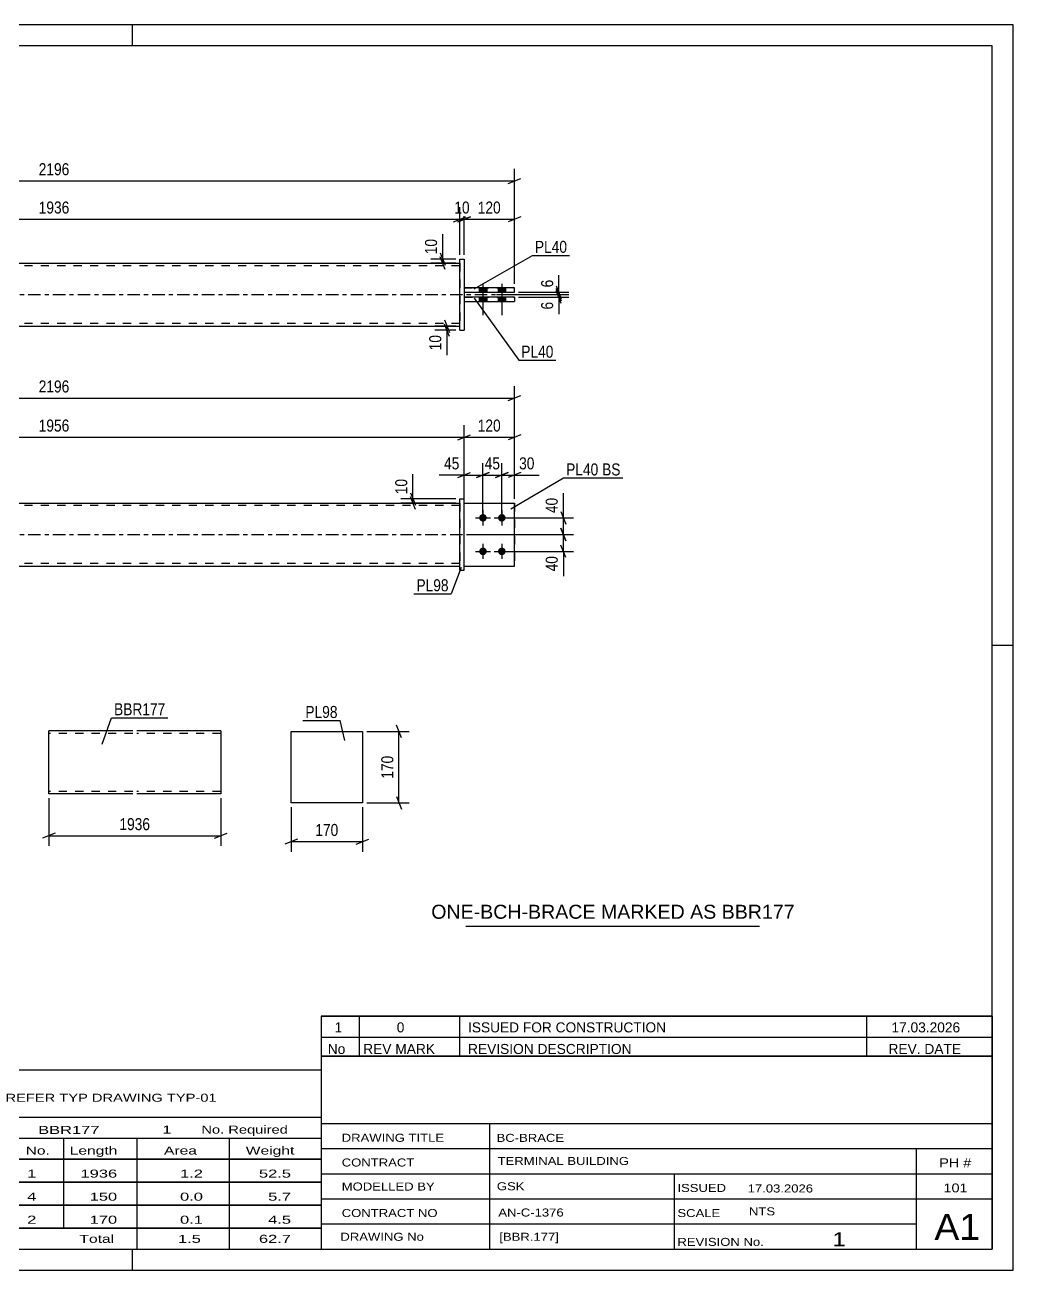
# Model space of a CAD drawing. Header units: millimetres. Extents: x 0 to 420, y 0 to 297.
# Drawn here: x 184.3 to 420, y 0 to 297 of the extents above; entities that cross this region are included whole.
import ezdxf

# ---------------------------------------------------------------- set-up
doc = ezdxf.new("R2010")
doc.units = ezdxf.units.MM
doc.linetypes.add('DXK_LINE_DOT2', pattern=[3.9198, 1.9599, -1.9599])
doc.linetypes.add('DXK_LINE_DOT3', pattern=[5.9187, 2.979, -0.9799, 0.9799, -0.9799])
doc.styles.add('Arial', font='ARIAL.TTF', dxfattribs={"height": 0.2})
doc.styles.add('Arial Narrow', font='ARIALN.TTF', dxfattribs={"height": 0.2})

# ---------------------------------------------------------------- blocks, each defined once
blk = doc.blocks.new('Unknown-580608382-1163')
at = {"color": 5, "linetype": 'Continuous'}
for p, q in [((420, 297), (0, 297)), ((210, 292), (210, 297)), ((420, 0), (420, 297)), ((415, 292), (5, 292)), ((415, 5), (415, 292)), ((420, 149), (415, 149)), ((5, 5), (415, 5)), ((210, 0), (210, 5)), ((0, 0), (420, 0))]:
    blk.add_line(p, q, dxfattribs=at)
blk = doc.blocks.new('Part-580608382-1739 - 1733')
at = {"color": 7, "linetype": 'DXK_LINE_DOT2'}
for p, q in [((289.06, 182.93), (301.06, 182.93)), ((289.06, 167.93), (289.06, 182.93)), ((289.06, 182.93), (301.06, 182.93)), ((301.06, 182.93), (301.06, 182.93)), ((301.06, 182.93), (301.06, 167.93)), ((289.06, 167.93), (289.06, 167.93)), ((289.06, 167.93), (301.06, 167.93)), ((289.06, 167.93), (301.06, 167.93))]:
    blk.add_line(p, q, dxfattribs=at)
blk = doc.blocks.new('Part-580608382-1744 - 1733')
at = {"color": 2, "linetype": 'Continuous'}
for p, q in [((289.06, 182.93), (301.06, 182.93)), ((301.06, 182.93), (301.06, 182.93)), ((301.06, 167.93), (301.06, 182.93)), ((289.06, 167.93), (301.06, 167.93))]:
    blk.add_line(p, q, dxfattribs=at)
at = {"color": 7, "linetype": 'DXK_LINE_DOT2'}
for p, q in [((289.06, 182.93), (301.06, 182.93)), ((289.06, 167.93), (289.06, 182.93)), ((289.06, 167.93), (289.06, 167.93)), ((289.06, 167.93), (301.06, 167.93))]:
    blk.add_line(p, q, dxfattribs=at)
blk = doc.blocks.new('Part-580608382-1774 - 1733')
at = {"color": 2, "linetype": 'Continuous'}
for p, q in [((288.06, 183.93), (289.06, 183.93)), ((288.06, 166.93), (288.06, 183.93)), ((289.06, 166.93), (289.06, 183.93)), ((288.06, 166.93), (288.06, 166.93)), ((288.06, 166.93), (289.06, 166.93))]:
    blk.add_line(p, q, dxfattribs=at)
at = {"color": 7, "linetype": 'DXK_LINE_DOT2'}
for p, q in [((288.06, 183.93), (289.06, 183.93)), ((288.06, 166.93), (289.06, 166.93))]:
    blk.add_line(p, q, dxfattribs=at)
blk = doc.blocks.new('Part-580608382-1779 - 1733')
at = {"color": 2, "linetype": 'Continuous'}
for p, q in [((94.47, 182.93), (288.06, 182.93)), ((94.47, 167.93), (288.06, 167.93))]:
    blk.add_line(p, q, dxfattribs=at)
at = {"color": 7, "linetype": 'DXK_LINE_DOT2'}
for p, q in [((94.47, 167.93), (94.47, 182.93)), ((288.06, 182.33), (94.47, 182.33)), ((288.06, 182.93), (288.06, 167.93)), ((288.06, 168.53), (94.47, 168.53))]:
    blk.add_line(p, q, dxfattribs=at)
at = {"color": 7, "linetype": 'DXK_LINE_DOT3'}
blk.add_line((84.47, 175.43), (298.06, 175.43), dxfattribs=at)
blk = doc.blocks.new('Bolt-580608382-1780 - 1733')
at = {"linetype": 'Continuous'}
for points in [[(293.56, 180.33), (293.75, 180.31), (293.93, 180.25), (294.09, 180.15), (294.23, 180.03), (294.34, 179.88), (294.42, 179.7), (294.46, 179.52), (294.46, 179.33), (294.42, 179.15), (294.34, 178.98), (294.23, 178.82), (294.09, 178.7), (293.93, 178.6), (293.75, 178.55), (293.56, 178.53), (293.37, 178.55), (293.19, 178.6), (293.03, 178.7), (292.89, 178.82), (292.78, 178.98), (292.7, 179.15), (292.67, 179.33), (292.67, 179.52), (292.7, 179.7), (292.78, 179.88), (292.89, 180.03), (293.03, 180.15), (293.19, 180.25), (293.37, 180.31)], [(298.06, 180.33), (298.25, 180.31), (298.43, 180.25), (298.59, 180.15), (298.73, 180.03), (298.84, 179.88), (298.92, 179.7), (298.96, 179.52), (298.96, 179.33), (298.92, 179.15), (298.84, 178.98), (298.73, 178.82), (298.59, 178.7), (298.43, 178.6), (298.25, 178.55), (298.06, 178.53), (297.87, 178.55), (297.69, 178.6), (297.53, 178.7), (297.39, 178.82), (297.28, 178.98), (297.2, 179.15), (297.17, 179.33), (297.17, 179.52), (297.2, 179.7), (297.28, 179.88), (297.39, 180.03), (297.53, 180.15), (297.69, 180.25), (297.87, 180.31)], [(293.56, 172.33), (293.75, 172.31), (293.93, 172.25), (294.09, 172.15), (294.23, 172.03), (294.34, 171.88), (294.42, 171.7), (294.46, 171.52), (294.46, 171.33), (294.42, 171.15), (294.34, 170.98), (294.23, 170.82), (294.09, 170.7), (293.93, 170.6), (293.75, 170.55), (293.56, 170.53), (293.37, 170.55), (293.19, 170.6), (293.03, 170.7), (292.89, 170.82), (292.78, 170.98), (292.7, 171.15), (292.67, 171.33), (292.67, 171.52), (292.7, 171.7), (292.78, 171.88), (292.89, 172.03), (293.03, 172.15), (293.19, 172.25), (293.37, 172.31)], [(298.06, 172.33), (298.25, 172.31), (298.43, 172.25), (298.59, 172.15), (298.73, 172.03), (298.84, 171.88), (298.92, 171.7), (298.96, 171.52), (298.96, 171.33), (298.92, 171.15), (298.84, 170.98), (298.73, 170.82), (298.59, 170.7), (298.43, 170.6), (298.25, 170.55), (298.06, 170.53), (297.87, 170.55), (297.69, 170.6), (297.53, 170.7), (297.39, 170.82), (297.28, 170.98), (297.2, 171.15), (297.17, 171.33), (297.17, 171.52), (297.2, 171.7), (297.28, 171.88), (297.39, 172.03), (297.53, 172.15), (297.69, 172.25), (297.87, 172.31)]]:
    blk.add_hatch(color=1, dxfattribs=at).paths.add_polyline_path(points)
at = {"color": 1, "linetype": 'Continuous'}
for p, q in [((293.56, 181.23), (293.56, 177.63)), ((298.06, 181.23), (298.06, 177.63)), ((291.76, 179.43), (295.36, 179.43)), ((296.26, 179.43), (299.86, 179.43)), ((293.56, 173.23), (293.56, 169.63)), ((298.06, 173.23), (298.06, 169.63)), ((291.76, 171.43), (295.36, 171.43)), ((296.26, 171.43), (299.86, 171.43))]:
    blk.add_line(p, q, dxfattribs=at)
blk = doc.blocks.new('Bolt-580608382-1399 - 1390')
at = {"linetype": 'Continuous'}
for points in [[(294.46, 234.26), (292.66, 234.26), (292.66, 233.26), (294.46, 233.26)], [(294.46, 234.26), (292.66, 234.26), (292.66, 233.26), (294.46, 233.26)], [(294.46, 232.06), (292.66, 232.06), (292.66, 231.06), (294.46, 231.06)], [(294.46, 232.06), (292.66, 232.06), (292.66, 231.06), (294.46, 231.06)], [(298.96, 234.26), (297.16, 234.26), (297.16, 233.26), (298.96, 233.26)], [(298.96, 234.26), (297.16, 234.26), (297.16, 233.26), (298.96, 233.26)], [(298.96, 232.06), (297.16, 232.06), (297.16, 231.06), (298.96, 231.06)], [(298.96, 232.06), (297.16, 232.06), (297.16, 231.06), (298.96, 231.06)]]:
    blk.add_hatch(color=1, dxfattribs=at).paths.add_polyline_path(points)
at = {"color": 1, "linetype": 'Continuous'}
for p, q in [((293.56, 235.26), (293.56, 227.76)), ((293.56, 235.26), (293.56, 227.76)), ((298.06, 235.26), (298.06, 227.76)), ((298.06, 235.26), (298.06, 227.76)), ((292.66, 234.26), (292.66, 233.26)), ((292.66, 234.26), (292.66, 233.26)), ((292.66, 232.06), (292.66, 231.06)), ((292.66, 232.06), (292.66, 231.06)), ((294.46, 234.26), (294.46, 233.26)), ((294.46, 234.26), (294.46, 233.26)), ((294.46, 232.06), (294.46, 231.06)), ((294.46, 232.06), (294.46, 231.06)), ((297.16, 234.26), (297.16, 233.26)), ((297.16, 234.26), (297.16, 233.26)), ((297.16, 232.06), (297.16, 231.06)), ((297.16, 232.06), (297.16, 231.06)), ((298.96, 234.26), (298.96, 233.26)), ((298.96, 234.26), (298.96, 233.26)), ((298.96, 232.06), (298.96, 231.06)), ((298.96, 232.06), (298.96, 231.06))]:
    blk.add_line(p, q, dxfattribs=at)
blk = doc.blocks.new('Part-580608382-1425 - 1390')
at = {"color": 2, "linetype": 'Continuous'}
for p, q in [((94.47, 240.16), (288.06, 240.16)), ((94.47, 225.16), (288.06, 225.16))]:
    blk.add_line(p, q, dxfattribs=at)
at = {"color": 7, "linetype": 'DXK_LINE_DOT2'}
for p, q in [((94.47, 240.16), (94.47, 225.16)), ((288.06, 239.56), (94.47, 239.56)), ((288.06, 240.16), (288.06, 225.16)), ((288.06, 225.76), (94.47, 225.76))]:
    blk.add_line(p, q, dxfattribs=at)
at = {"color": 7, "linetype": 'DXK_LINE_DOT3'}
blk.add_line((84.47, 232.66), (298.06, 232.66), dxfattribs=at)
blk = doc.blocks.new('Part-580608382-1426 - 1390')
at = {"color": 2, "linetype": 'Continuous'}
for p, q in [((288.06, 241.16), (288.06, 241.16)), ((288.06, 224.16), (288.06, 241.16)), ((288.06, 241.16), (289.06, 241.16)), ((289.06, 241.16), (289.06, 241.16)), ((289.06, 241.16), (289.06, 224.16)), ((288.06, 224.16), (289.06, 224.16)), ((288.06, 224.16), (288.06, 224.16)), ((289.06, 224.16), (289.06, 224.16))]:
    blk.add_line(p, q, dxfattribs=at)
at = {"color": 7, "linetype": 'DXK_LINE_DOT2'}
for p, q in [((288.06, 241.16), (289.06, 241.16)), ((288.06, 224.16), (289.06, 224.16)), ((289.06, 224.16), (289.06, 224.16))]:
    blk.add_line(p, q, dxfattribs=at)
blk = doc.blocks.new('Part-580608382-1452 - 1390')
at = {"color": 2, "linetype": 'Continuous'}
for p, q in [((301.06, 234.26), (289.06, 234.26)), ((289.06, 233.26), (301.06, 233.26)), ((301.06, 233.26), (301.06, 234.26))]:
    blk.add_line(p, q, dxfattribs=at)
at = {"color": 7, "linetype": 'DXK_LINE_DOT2'}
for p, q in [((289.06, 234.26), (289.06, 233.26)), ((289.06, 234.26), (301.06, 234.26)), ((289.06, 233.26), (301.06, 233.26))]:
    blk.add_line(p, q, dxfattribs=at)
blk = doc.blocks.new('Part-580608382-1457 - 1390')
at = {"color": 2, "linetype": 'Continuous'}
for p, q in [((301.06, 232.06), (289.06, 232.06)), ((301.06, 232.06), (301.06, 231.06)), ((289.06, 231.06), (301.06, 231.06))]:
    blk.add_line(p, q, dxfattribs=at)
at = {"color": 7, "linetype": 'DXK_LINE_DOT2'}
for p, q in [((289.06, 232.06), (289.06, 231.06)), ((289.06, 232.06), (301.06, 232.06)), ((289.06, 231.06), (301.06, 231.06))]:
    blk.add_line(p, q, dxfattribs=at)
blk = doc.blocks.new('Part-580608382-2275 - 2269')
at = {"color": 2, "linetype": 'Continuous'}
for p, q in [((247.83, 111.44), (247.83, 128.44)), ((247.83, 128.44), (264.83, 128.44)), ((264.83, 128.44), (264.83, 111.44)), ((264.83, 111.44), (247.83, 111.44))]:
    blk.add_line(p, q, dxfattribs=at)
blk = doc.blocks.new('Part-580608382-2301 - 2294')
at = {"color": 2, "linetype": 'Continuous'}
for p, q in [((210.02, 128.59), (190.02, 128.59)), ((190.02, 113.68), (190.02, 128.59)), ((231.02, 128.59), (211.02, 128.59)), ((231.02, 128.59), (231.02, 113.59)), ((190.02, 113.59), (190.02, 113.68)), ((210.02, 113.59), (190.02, 113.59)), ((231.02, 113.59), (211.02, 113.59))]:
    blk.add_line(p, q, dxfattribs=at)
at = {"color": 7, "linetype": 'DXK_LINE_DOT2'}
for p, q in [((210.02, 127.99), (190.02, 127.99)), ((231.02, 127.99), (211.02, 127.99)), ((190.02, 114.19), (190.02, 114.23)), ((210.02, 114.19), (190.02, 114.19)), ((231.02, 114.19), (211.02, 114.19)), ((231.02, 114.19), (231.02, 114.23))]:
    blk.add_line(p, q, dxfattribs=at)
blk = doc.blocks.new('StraightDimension-580608382-1827 - 1733')
at = {"color": 7, "linetype": 'Continuous'}
for p, q in [((292.06, 189.04), (295.06, 190.24)), ((293.56, 180.43), (293.56, 192.49)), ((299.56, 190.24), (296.56, 189.04)), ((298.06, 180.43), (298.06, 192.49)), ((293.56, 189.64), (298.06, 189.64))]:
    blk.add_line(p, q, dxfattribs=at)
at = {"color": 0}
blk.add_wipeout([(298.24, 190.39), (298.24, 194.59), (293.38, 194.59), (293.38, 190.39)], dxfattribs=at)
at = {"color": 3, "style": 'Arial Narrow'}
blk.add_text('45', height=2.863, dxfattribs=at).set_placement((293.98, 190.99))
blk = doc.blocks.new('StraightDimension-580608382-1896 - 1733')
at = {"color": 7, "linetype": 'Continuous'}
for p, q in [((287.56, 198.06), (290.56, 199.26)), ((289.06, 183.93), (289.06, 201.51)), ((302.56, 199.26), (299.56, 198.06)), ((301.06, 183.93), (301.06, 201.51)), ((289.06, 198.66), (301.06, 198.66))]:
    blk.add_line(p, q, dxfattribs=at)
at = {"color": 0}
blk.add_wipeout([(298.4, 199.41), (298.4, 203.61), (291.72, 203.61), (291.72, 199.41)], dxfattribs=at)
at = {"color": 3, "style": 'Arial Narrow'}
blk.add_text('120', height=2.863, dxfattribs=at).set_placement((292.32, 200.01))
blk = doc.blocks.new('StraightDimension-580608382-1857 - 1733')
at = {"color": 7, "linetype": 'Continuous'}
for p, q in [((82.97, 208.58), (79.97, 207.38)), ((81.47, 183.93), (81.47, 210.83)), ((81.47, 207.98), (301.06, 207.98)), ((299.56, 207.38), (302.56, 208.58)), ((301.06, 183.93), (301.06, 210.83))]:
    blk.add_line(p, q, dxfattribs=at)
at = {"color": 0}
blk.add_wipeout([(195.52, 208.73), (195.52, 212.93), (187.01, 212.93), (187.01, 208.73)], dxfattribs=at)
at = {"color": 3, "style": 'Arial Narrow'}
blk.add_text('2196', height=2.863, dxfattribs=at).set_placement((187.61, 209.33))
blk = doc.blocks.new('StraightDimension-580608382-1802 - 1733')
at = {"color": 7, "linetype": 'Continuous'}
for p, q in [((276.26, 185.43), (277.46, 182.43)), ((277.46, 181.43), (276.26, 184.43)), ((287.06, 183.93), (274.01, 183.93)), ((287.06, 182.93), (274.01, 182.93)), ((276.86, 182.93), (276.86, 183.93))]:
    blk.add_line(p, q, dxfattribs=at)
at = {"color": 0}
blk.add_wipeout([(276.11, 189.31), (271.91, 189.31), (271.91, 184.45), (276.11, 184.45)], dxfattribs=at)
at = {"color": 7, "linetype": 'Continuous'}
blk.add_line((276.86, 183.93), (276.86, 189.83), dxfattribs=at)
blk.add_line((276.86, 183.93), (276.86, 189.83), dxfattribs=at)
at = {"color": 3, "style": 'Arial Narrow'}
blk.add_text('10', height=2.863, rotation=90.0002, dxfattribs=at).set_placement((275.51, 185.05))
blk = doc.blocks.new('StraightDimension-580608382-1811 - 1733')
at = {"color": 7, "linetype": 'Continuous'}
for p, q in [((287.56, 189.04), (290.56, 190.24)), ((289.06, 183.93), (289.06, 192.49)), ((295.06, 190.24), (292.06, 189.04)), ((293.56, 180.43), (293.56, 192.49)), ((289.06, 189.64), (293.56, 189.64))]:
    blk.add_line(p, q, dxfattribs=at)
at = {"color": 0}
blk.add_wipeout([(288.54, 190.39), (288.54, 194.59), (283.68, 194.59), (283.68, 190.39)], dxfattribs=at)
at = {"color": 7, "linetype": 'Continuous'}
blk.add_line((289.06, 189.64), (283.15, 189.64), dxfattribs=at)
blk.add_line((289.06, 189.64), (283.15, 189.64), dxfattribs=at)
at = {"color": 3, "style": 'Arial Narrow'}
blk.add_text('45', height=2.863, dxfattribs=at).set_placement((284.28, 190.99))
blk = doc.blocks.new('StraightDimension-580608382-1840 - 1733')
at = {"color": 7, "linetype": 'Continuous'}
for p, q in [((296.56, 189.04), (299.56, 190.24)), ((298.06, 180.43), (298.06, 192.49)), ((302.56, 190.24), (299.56, 189.04)), ((301.06, 183.93), (301.06, 192.49)), ((298.06, 189.64), (301.06, 189.64))]:
    blk.add_line(p, q, dxfattribs=at)
at = {"color": 0}
blk.add_wipeout([(306.44, 190.39), (306.44, 194.59), (301.59, 194.59), (301.59, 190.39)], dxfattribs=at)
at = {"color": 7, "linetype": 'Continuous'}
blk.add_line((301.06, 189.64), (306.97, 189.64), dxfattribs=at)
blk.add_line((301.06, 189.64), (306.97, 189.64), dxfattribs=at)
at = {"color": 3, "style": 'Arial Narrow'}
blk.add_text('30', height=2.863, dxfattribs=at).set_placement((302.19, 190.99))
blk = doc.blocks.new('StraightDimension-580608382-1877 - 1733')
at = {"color": 7, "linetype": 'Continuous'}
for p, q in [((290.06, 175.43), (315.14, 175.43)), ((312.14, 176.93), (313.34, 173.93)), ((312.74, 171.43), (312.74, 175.43)), ((313.34, 169.93), (312.14, 172.93)), ((299.06, 171.43), (315.14, 171.43))]:
    blk.add_line(p, q, dxfattribs=at)
at = {"color": 0}
blk.add_wipeout([(311.99, 170.9), (307.79, 170.9), (307.79, 166.05), (311.99, 166.05)], dxfattribs=at)
at = {"color": 7, "linetype": 'Continuous'}
blk.add_line((312.74, 171.43), (312.74, 165.52), dxfattribs=at)
blk.add_line((312.74, 171.43), (312.74, 165.52), dxfattribs=at)
at = {"color": 3, "style": 'Arial Narrow'}
blk.add_text('40', height=2.863, rotation=90.0002, dxfattribs=at).set_placement((311.39, 166.65))
blk = doc.blocks.new('StraightDimension-580608382-1886 - 1733')
at = {"color": 7, "linetype": 'Continuous'}
for p, q in [((299.06, 179.43), (315.14, 179.43)), ((312.14, 180.93), (313.34, 177.93)), ((312.74, 175.43), (312.74, 179.43)), ((290.06, 175.43), (315.14, 175.43)), ((313.34, 173.93), (312.14, 176.93))]:
    blk.add_line(p, q, dxfattribs=at)
at = {"color": 0}
blk.add_wipeout([(311.99, 184.81), (307.79, 184.81), (307.79, 179.95), (311.99, 179.95)], dxfattribs=at)
at = {"color": 7, "linetype": 'Continuous'}
blk.add_line((312.74, 179.43), (312.74, 185.33), dxfattribs=at)
blk.add_line((312.74, 179.43), (312.74, 185.33), dxfattribs=at)
at = {"color": 3, "style": 'Arial Narrow'}
blk.add_text('40', height=2.863, rotation=90.0002, dxfattribs=at).set_placement((311.39, 180.55))
blk = doc.blocks.new('StraightDimension-580608382-1915 - 1733')
at = {"color": 7, "linetype": 'Continuous'}
for p, q in [((94.97, 199.26), (91.97, 198.06)), ((93.47, 176.43), (93.47, 201.51)), ((287.56, 198.06), (290.56, 199.26)), ((289.06, 183.93), (289.06, 201.51)), ((93.47, 198.66), (289.06, 198.66))]:
    blk.add_line(p, q, dxfattribs=at)
at = {"color": 0}
blk.add_wipeout([(195.52, 199.41), (195.52, 203.61), (187.01, 203.61), (187.01, 199.41)], dxfattribs=at)
at = {"color": 3, "style": 'Arial Narrow'}
blk.add_text('1956', height=2.863, dxfattribs=at).set_placement((187.61, 200.01))
blk = doc.blocks.new('StraightDimension-580608382-1459 - 1390')
at = {"color": 7, "linetype": 'Continuous'}
for p, q in [((284.37, 226.66), (285.57, 223.66)), ((287.06, 225.16), (282.12, 225.16)), ((287.06, 224.16), (282.12, 224.16)), ((285.57, 222.66), (284.37, 225.66)), ((284.97, 224.16), (284.97, 225.16))]:
    blk.add_line(p, q, dxfattribs=at)
at = {"color": 0}
blk.add_wipeout([(284.22, 223.64), (280.02, 223.64), (280.02, 218.78), (284.22, 218.78)], dxfattribs=at)
at = {"color": 7, "linetype": 'Continuous'}
blk.add_line((284.97, 224.16), (284.97, 218.26), dxfattribs=at)
blk.add_line((284.97, 224.16), (284.97, 218.26), dxfattribs=at)
at = {"color": 3, "style": 'Arial Narrow'}
blk.add_text('10', height=2.863, rotation=90.0002, dxfattribs=at).set_placement((283.62, 219.38))
blk = doc.blocks.new('StraightDimension-580608382-1473 - 1390')
at = {"color": 7, "linetype": 'Continuous'}
for p, q in [((287.06, 241.16), (281.11, 241.16)), ((283.36, 242.66), (284.56, 239.66)), ((284.56, 238.66), (283.36, 241.66)), ((283.96, 240.16), (283.96, 241.16)), ((287.06, 240.16), (281.11, 240.16))]:
    blk.add_line(p, q, dxfattribs=at)
at = {"color": 0}
blk.add_wipeout([(283.21, 246.54), (279.01, 246.54), (279.01, 241.69), (283.21, 241.69)], dxfattribs=at)
at = {"color": 7, "linetype": 'Continuous'}
blk.add_line((283.96, 241.16), (283.96, 247.07), dxfattribs=at)
blk.add_line((283.96, 241.16), (283.96, 247.07), dxfattribs=at)
at = {"color": 3, "style": 'Arial Narrow'}
blk.add_text('10', height=2.863, rotation=90.0002, dxfattribs=at).set_placement((282.61, 242.29))
blk = doc.blocks.new('StraightDimension-580608382-1520 - 1390')
at = {"color": 7, "linetype": 'Continuous'}
for p, q in [((81.47, 235.26), (81.47, 262.65)), ((301.06, 235.26), (301.06, 262.65)), ((82.97, 260.4), (79.97, 259.2)), ((81.47, 259.8), (301.06, 259.8)), ((299.56, 259.2), (302.56, 260.4))]:
    blk.add_line(p, q, dxfattribs=at)
at = {"color": 0}
blk.add_wipeout([(195.52, 260.55), (195.52, 264.75), (187.01, 264.75), (187.01, 260.55)], dxfattribs=at)
at = {"color": 3, "style": 'Arial Narrow'}
blk.add_text('2196', height=2.863, dxfattribs=at).set_placement((187.61, 261.15))
blk = doc.blocks.new('StraightDimension-580608382-1551 - 1390')
at = {"color": 7, "linetype": 'Continuous'}
for p, q in [((289.06, 242.16), (289.06, 253.51)), ((301.06, 235.26), (301.06, 253.51)), ((287.56, 250.06), (290.56, 251.26)), ((289.06, 250.66), (301.06, 250.66)), ((302.56, 251.26), (299.56, 250.06))]:
    blk.add_line(p, q, dxfattribs=at)
at = {"color": 0}
blk.add_wipeout([(298.4, 251.41), (298.4, 255.61), (291.72, 255.61), (291.72, 251.41)], dxfattribs=at)
at = {"color": 3, "style": 'Arial Narrow'}
blk.add_text('120', height=2.863, dxfattribs=at).set_placement((292.32, 252.01))
blk = doc.blocks.new('StraightDimension-580608382-1561 - 1390')
at = {"color": 7, "linetype": 'Continuous'}
for p, q in [((288.06, 242.16), (288.06, 253.51)), ((289.06, 242.16), (289.06, 253.51)), ((286.56, 250.06), (289.56, 251.26)), ((290.56, 251.26), (287.56, 250.06)), ((288.06, 250.66), (289.06, 250.66))]:
    blk.add_line(p, q, dxfattribs=at)
at = {"color": 0}
blk.add_wipeout([(290.99, 251.41), (290.99, 255.61), (286.13, 255.61), (286.13, 251.41)], dxfattribs=at)
at = {"color": 3, "style": 'Arial Narrow'}
blk.add_text('10', height=2.863, dxfattribs=at).set_placement((286.73, 252.01))
blk = doc.blocks.new('StraightDimension-580608382-1571 - 1390')
at = {"color": 7, "linetype": 'Continuous'}
for p, q in [((94.47, 242.16), (94.47, 253.51)), ((288.06, 242.16), (288.06, 253.51)), ((95.97, 251.26), (92.97, 250.06)), ((94.47, 250.66), (288.06, 250.66)), ((286.56, 250.06), (289.56, 251.26))]:
    blk.add_line(p, q, dxfattribs=at)
at = {"color": 0}
blk.add_wipeout([(195.52, 251.41), (195.52, 255.61), (187.01, 255.61), (187.01, 251.41)], dxfattribs=at)
at = {"color": 3, "style": 'Arial Narrow'}
blk.add_text('1936', height=2.863, dxfattribs=at).set_placement((187.61, 252.01))
blk = doc.blocks.new('StraightDimension-580608382-1656 - 1390')
at = {"color": 7, "linetype": 'Continuous'}
for p, q in [((311.05, 234.76), (312.25, 231.76)), ((296.81, 232.66), (314.05, 232.66)), ((302.06, 233.26), (314.05, 233.26)), ((312.25, 231.16), (311.05, 234.16)), ((311.65, 232.66), (311.65, 233.26))]:
    blk.add_line(p, q, dxfattribs=at)
at = {"color": 0}
blk.add_wipeout([(310.9, 236.82), (306.7, 236.82), (306.7, 233.79), (310.9, 233.79)], dxfattribs=at)
at = {"color": 7, "linetype": 'Continuous'}
blk.add_line((311.65, 233.26), (311.65, 237.34), dxfattribs=at)
blk.add_line((311.65, 233.26), (311.65, 237.34), dxfattribs=at)
at = {"color": 3, "style": 'Arial Narrow'}
blk.add_text('6', height=2.86, rotation=90.0002, dxfattribs=at).set_placement((310.3, 234.39))
blk = doc.blocks.new('StraightDimension-580608382-1667 - 1390')
at = {"color": 7, "linetype": 'Continuous'}
for p, q in [((296.81, 232.66), (314.05, 232.66)), ((302.06, 232.06), (314.05, 232.06)), ((311.05, 234.16), (312.25, 231.16)), ((312.25, 230.56), (311.05, 233.56)), ((311.65, 232.06), (311.65, 232.66))]:
    blk.add_line(p, q, dxfattribs=at)
at = {"color": 0}
blk.add_wipeout([(310.9, 231.54), (306.7, 231.54), (306.7, 228.51), (310.9, 228.51)], dxfattribs=at)
at = {"color": 7, "linetype": 'Continuous'}
blk.add_line((311.65, 232.06), (311.65, 227.98), dxfattribs=at)
blk.add_line((311.65, 232.06), (311.65, 227.98), dxfattribs=at)
at = {"color": 3, "style": 'Arial Narrow'}
blk.add_text('6', height=2.86, rotation=90.0002, dxfattribs=at).set_placement((310.3, 229.11))
blk = doc.blocks.new('StraightDimension-580608382-2277 - 2269')
at = {"color": 7, "linetype": 'Continuous'}
for p, q in [((265.83, 128.44), (275.93, 128.44)), ((274.13, 126.94), (272.93, 129.94)), ((273.53, 111.44), (273.53, 128.44)), ((272.93, 112.94), (274.13, 109.94)), ((265.83, 111.44), (275.93, 111.44))]:
    blk.add_line(p, q, dxfattribs=at)
at = {"color": 0}
blk.add_wipeout([(272.78, 123.28), (268.58, 123.28), (268.58, 116.6), (272.78, 116.6)], dxfattribs=at)
at = {"color": 3, "style": 'Arial Narrow'}
blk.add_text('170', height=2.863, rotation=90.0002, dxfattribs=at).set_placement((272.18, 117.2))
blk = doc.blocks.new('StraightDimension-580608382-2286 - 2269')
at = {"color": 7, "linetype": 'Continuous'}
for p, q in [((247.83, 110.44), (247.83, 99.8)), ((264.83, 110.44), (264.83, 99.8)), ((249.33, 102.8), (246.33, 101.6)), ((247.83, 102.2), (264.83, 102.2)), ((263.33, 101.6), (266.33, 102.8))]:
    blk.add_line(p, q, dxfattribs=at)
at = {"color": 0}
blk.add_wipeout([(259.67, 102.95), (259.67, 107.15), (252.98, 107.15), (252.98, 102.95)], dxfattribs=at)
at = {"color": 3, "style": 'Arial Narrow'}
blk.add_text('170', height=2.863, dxfattribs=at).set_placement((253.58, 103.55))
blk = doc.blocks.new('StraightDimension-580608382-2305 - 2294')
at = {"color": 7, "linetype": 'Continuous'}
for p, q in [((190.02, 112.59), (190.02, 101.19)), ((231.02, 112.59), (231.02, 101.19)), ((191.52, 104.19), (188.52, 102.99)), ((229.52, 102.99), (232.52, 104.19)), ((190.02, 103.59), (231.02, 103.59))]:
    blk.add_line(p, q, dxfattribs=at)
at = {"color": 0}
blk.add_wipeout([(214.78, 104.34), (214.78, 108.54), (206.26, 108.54), (206.26, 104.34)], dxfattribs=at)
at = {"color": 3, "style": 'Arial Narrow'}
blk.add_text('1936', height=2.863, dxfattribs=at).set_placement((206.86, 104.94))
blk = doc.blocks.new('Unknown-580608382-3669')
at = {"color": 7, "linetype": 'Continuous'}
for p, q in [((255, 51.05), (255, 5)), ((255, 51.05), (415, 51.05)), ((415, 51), (415, 5)), ((255, 35), (415, 35)), ((295.14, 35), (295.14, 5)), ((255, 29), (415, 29)), ((397, 5.05), (397, 29.05)), ((255, 23), (415, 23)), ((339.14, 23), (339.14, 5)), ((255, 17), (415, 17)), ((255, 11), (397, 11)), ((255, 5), (415, 5))]:
    blk.add_line(p, q, dxfattribs=at)
at = {"color": 7, "style": 'Arial Narrow'}
for s, height, width, p in [('DRAWING TITLE', 1.9089, 1.425378, (259.88, 30.61)), ('BC-BRACE', 1.909, 1.425378, (296.81, 30.59)), ('TERMINAL BUILDING', 1.9089, 1.425378, (297.06, 25.07)), ('CONTRACT', 1.909, 1.425378, (259.88, 24.71)), ('MODELLED BY', 1.9089, 1.425378, (259.88, 18.98)), ('GSK', 1.909, 1.425378, (296.88, 19.04)), ('ISSUED', 1.909, 1.425378, (339.94, 18.64)), ('17.03.2026', 1.909, 1.425378, (356.69, 18.52)), ('CONTRACT NO', 1.9089, 1.425378, (259.88, 12.66)), ('AN-C-1376', 1.909, 1.425378, (297.23, 12.78)), ('SCALE', 1.909, 1.425378, (339.94, 12.65)), ('A1', 6.204, 1.25, (401.24, 7.2)), ('DRAWING No', 1.909, 1.425378, (259.56, 7)), ('[BBR.177]', 1.909, 1.425378, (297.46, 6.99)), ('1', 3.34, 1.5, (376.91, 5.68)), ('REVISION No.', 1.9089, 1.425378, (339.94, 5.77))]:
    blk.add_text(s, height=height, dxfattribs=dict(at, width=width)).set_placement(p)
at = {"color": 7, "linetype": 'Continuous', "style": 'Arial Narrow'}
for s, height, width, p in [('PH #', 2.1, 1.42538, (402.4, 24.55)), ('101', 2.1, 1.42538, (403.41, 18.55)), ('NTS', 1.909, 1.425378, (357, 13.05))]:
    blk.add_text(s, height=height, dxfattribs=dict(at, width=width)).set_placement(p)
blk = doc.blocks.new('Unknown-580608382-3670')
at = {"color": 7, "linetype": 'Continuous'}
for p, q in [((255, 60.55), (415, 60.55)), ((415, 60.55), (255, 60.55)), ((255, 60.55), (255, 55.55)), ((264, 60.55), (264, 55.55)), ((288, 60.55), (288, 55.55)), ((385, 60.55), (385, 55.55)), ((415, 60.55), (415, 55.55)), ((255, 55.55), (415, 55.55)), ((255, 55.55), (255, 51.05)), ((255, 55.55), (415, 55.55)), ((264, 55.55), (264, 51.05)), ((288, 55.55), (288, 51.05)), ((385, 55.55), (385, 51.05)), ((415, 55.55), (415, 51.05)), ((415, 51.05), (255, 51.05))]:
    blk.add_line(p, q, dxfattribs=at)
at = {"color": 7, "linetype": 'Continuous', "style": 'Arial Narrow'}
for s, height, width, p in [('1', 2.39, 1.196471, (258.16, 56.7)), ('0', 2.39, 1.196471, (273, 56.7)), ('ISSUED FOR CONSTRUCTION', 2.3861, 1.196471, (290, 56.7)), ('17.03.2026', 2.386, 1.196471, (391, 56.7)), ('No', 2.386, 1.2, (256.54, 51.55)), ('REV MARK', 2.386, 1.2, (265, 51.55)), ('REVISION DESCRIPTION', 2.3861, 1.2, (290, 51.55)), ('REV. DATE', 2.386, 1.2, (390.28, 51.55))]:
    blk.add_text(s, height=height, dxfattribs=dict(at, width=width)).set_placement(p)
blk = doc.blocks.new('Unknown-580608382-3671')
at = {"color": 7, "linetype": 'Continuous'}
for p, q in [((95, 47.75), (255, 47.75)), ((95, 36.5), (95, 47.75)), ((255, 47.75), (255, 36.5)), ((95, 36.5), (255, 36.5)), ((95, 36.5), (95, 31.5)), ((255, 36.5), (255, 31.5)), ((95, 31.5), (255, 31.5)), ((95, 31.5), (95, 26.5)), ((119, 31.5), (119, 26.5)), ((154.5, 31.5), (154.5, 26.5)), ((180.5, 31.5), (180.5, 26.5)), ((193.5, 31.5), (193.5, 26.5)), ((211, 31.5), (211, 26.5)), ((233, 31.5), (233, 26.5)), ((255, 31.5), (255, 26.5)), ((95, 26.5), (255, 26.5)), ((95, 26.45), (95, 21.05)), ((95, 26.45), (255, 26.45)), ((119, 26.5), (119, 21)), ((154.5, 26.5), (154.5, 21)), ((180.5, 26.5), (180.5, 21)), ((193.5, 26.5), (193.5, 21)), ((211, 26.5), (211, 21)), ((233, 26.5), (233, 21)), ((255, 26.45), (255, 21.05)), ((95, 21.05), (255, 21.05)), ((95, 20.95), (95, 15.55)), ((95, 20.95), (255, 20.95)), ((119, 21), (119, 15.5)), ((154.5, 21), (154.5, 15.5)), ((180.5, 21), (180.5, 15.5)), ((193.5, 21), (193.5, 15.5)), ((211, 21), (211, 15.5)), ((233, 21), (233, 15.5)), ((255, 20.95), (255, 15.55)), ((95, 15.55), (255, 15.55)), ((95, 15.45), (95, 10.05)), ((95, 15.45), (255, 15.45)), ((119, 15.5), (119, 10)), ((154.5, 15.5), (154.5, 10)), ((180.5, 15.5), (180.5, 10)), ((193.5, 15.5), (193.5, 10)), ((211, 15.5), (211, 10)), ((233, 15.5), (233, 10)), ((255, 15.45), (255, 10.05)), ((95, 10.05), (255, 10.05)), ((95, 10), (255, 10)), ((95, 10), (95, 5)), ((211, 10), (211, 5)), ((233, 10), (233, 5)), ((255, 10), (255, 5)), ((95, 5), (255, 5))]:
    blk.add_line(p, q, dxfattribs=at)
at = {"color": 7, "style": 'Arial Narrow'}
for s, height, width, p in [('GENERAL NOTES & WELD DETAILS :', 2.8633, 1.4, (96.15, 40.06)), ('REFER TYP DRAWING TYP-01', 1.9089, 1.6, (179.7, 40.16)), ("MATERIAL LIST FOR ASSEMBLY MK'D", 1.9089, 1.6, (96.15, 32.56)), ('BBR177', 1.909, 1.794707, (187.48, 32.47)), ('1', 1.91, 1.794707, (217.08, 32.56)), ('No. Required', 1.9089, 1.6, (226.41, 32.56)), ('Mark', 1.909, 1.7, (96.34, 27.5)), ('Profile', 1.909, 1.7, (129.41, 27.5)), ('Material', 1.909, 1.7, (159.54, 27.56)), ('No.', 1.909, 1.7, (184.5, 27.56)), ('Length', 1.909, 1.7, (195, 27.56)), ('Area', 1.909, 1.7, (217.5, 27.56)), ('Weight', 1.909, 1.7, (237, 27.56))]:
    blk.add_text(s, height=height, dxfattribs=dict(at, width=width)).set_placement(p)
at = {"color": 7, "linetype": 'Continuous', "style": 'Arial Narrow'}
for s, height, width, p in [('BBR177', 1.909, 1.794707, (96.5, 22.06)), ('SHS150*6', 1.909, 1.794707, (121, 22.06)), ('E350', 1.909, 1.794707, (160.74, 22.06)), ('1', 1.91, 1.794707, (184.86, 22.06)), ('1936', 1.909, 1.794707, (197.58, 22.06)), ('1.2', 1.909, 1.794707, (221.32, 22.06)), ('52.5', 1.909, 1.794707, (240.14, 22.06)), ('PL40', 1.909, 1.794707, (96.5, 16.56)), ('PL10*120', 1.909, 1.794707, (121, 16.56)), ('E350', 1.909, 1.794707, (160.74, 16.56)), ('4', 1.91, 1.794707, (184.86, 16.56)), ('150', 1.909, 1.794707, (199.77, 16.56)), ('0.0', 1.909, 1.794707, (221.32, 16.56)), ('5.7', 1.909, 1.794707, (242.33, 16.56)), ('PL98', 1.909, 1.794707, (96.5, 11.06)), ('PL10*170', 1.909, 1.794707, (121, 11.06)), ('E350', 1.909, 1.794707, (160.74, 11.06)), ('2', 1.91, 1.794707, (184.86, 11.06)), ('170', 1.909, 1.794707, (199.77, 11.06)), ('0.1', 1.909, 1.794707, (221.32, 11.06)), ('4.5', 1.909, 1.794707, (242.33, 11.06)), ('Total', 1.909, 1.7, (197.33, 6.5)), ('1.5', 1.909, 1.794707, (220.83, 6.5)), ('62.7', 1.909, 1.794707, (240.14, 6.5))]:
    blk.add_text(s, height=height, dxfattribs=dict(at, width=width)).set_placement(p)
blk = doc.blocks.new('Unknown-580608382-3672')
at = {"color": 7, "linetype": 'Continuous'}
blk.add_line((289.5, 82.05), (359.5, 82.05), dxfattribs=at)
at = {"color": 7, "style": 'Arial'}
blk.add_text('ONE-BCH-BRACE MARKED AS BBR177', height=3.3428, dxfattribs=at).set_placement((281.23, 83.8))
blk = doc.blocks.new('Mark-580608382-1770 - 1733')
at = {"color": 0}
blk.add_wipeout([(285.38, 161.91), (285.38, 164.91), (277.7, 164.91), (277.7, 161.91)], dxfattribs=at)
blk.add_wipeout([(285.38, 161.91), (285.38, 164.91), (277.7, 164.91), (277.7, 161.91)], dxfattribs=at)
at = {"color": 30, "linetype": 'Continuous'}
for p in [(288.37, 167.62), (277.1, 161.31)]:
    blk.add_line(p, (285.98, 161.31), dxfattribs=at)
at = {"color": 3, "style": 'Arial Narrow'}
blk.add_text('PL98', height=2.863, dxfattribs=at).set_placement((277.7, 161.91))
blk = doc.blocks.new('MarkSet-580608382-2027 - 1733')
at = {"color": 0}
blk.add_wipeout([(321.08, 189.54), (321.08, 192.54), (313.4, 192.54), (313.4, 189.54)], dxfattribs=at)
blk.add_wipeout([(321.08, 189.54), (321.08, 192.54), (313.4, 192.54), (313.4, 189.54)], dxfattribs=at)
at = {"color": 30, "linetype": 'Continuous'}
blk.add_line((300.22, 181.56), (312.8, 188.94), dxfattribs=at)
at = {"color": 0}
blk.add_wipeout([(326.36, 189.54), (326.36, 192.54), (321.98, 192.54), (321.98, 189.54)], dxfattribs=at)
blk.add_wipeout([(326.36, 189.54), (326.36, 192.54), (321.98, 192.54), (321.98, 189.54)], dxfattribs=at)
at = {"color": 30, "linetype": 'Continuous'}
blk.add_line((312.8, 188.94), (326.96, 188.94), dxfattribs=at)
at = {"color": 3, "style": 'Arial Narrow'}
for s, p in [('PL40', (313.4, 189.54)), ('BS', (321.98, 189.54))]:
    blk.add_text(s, height=2.863, dxfattribs=at).set_placement(p)
blk = doc.blocks.new('Mark-580608382-1448 - 1390')
at = {"color": 0}
blk.add_wipeout([(313.62, 242.63), (313.62, 245.63), (305.95, 245.63), (305.95, 242.63)], dxfattribs=at)
blk.add_wipeout([(313.62, 242.63), (313.62, 245.63), (305.95, 245.63), (305.95, 242.63)], dxfattribs=at)
at = {"color": 30, "linetype": 'Continuous'}
for p, q in [((291.49, 234.03), (305.35, 242.03)), ((305.35, 242.03), (314.22, 242.03))]:
    blk.add_line(p, q, dxfattribs=at)
at = {"color": 3, "style": 'Arial Narrow'}
blk.add_text('PL40', height=2.863, dxfattribs=at).set_placement((305.95, 242.63))
blk = doc.blocks.new('Mark-580608382-1453 - 1390')
at = {"color": 0}
blk.add_wipeout([(310.37, 217.63), (310.37, 220.63), (302.7, 220.63), (302.7, 217.63)], dxfattribs=at)
blk.add_wipeout([(310.37, 217.63), (310.37, 220.63), (302.7, 220.63), (302.7, 217.63)], dxfattribs=at)
at = {"color": 30, "linetype": 'Continuous'}
for p, q in [((291.49, 231.83), (302.1, 217.03)), ((302.1, 217.03), (310.97, 217.03))]:
    blk.add_line(p, q, dxfattribs=at)
at = {"color": 3, "style": 'Arial Narrow'}
blk.add_text('PL40', height=2.863, dxfattribs=at).set_placement((302.7, 217.63))
blk = doc.blocks.new('Mark-580608382-2271 - 2269')
at = {"color": 0}
blk.add_wipeout([(258.89, 131.69), (258.89, 134.69), (251.21, 134.69), (251.21, 131.69)], dxfattribs=at)
blk.add_wipeout([(258.89, 131.69), (258.89, 134.69), (251.21, 134.69), (251.21, 131.69)], dxfattribs=at)
at = {"color": 30, "linetype": 'Continuous'}
for p in [(250.61, 131.09), (260.6, 126.31)]:
    blk.add_line(p, (259.49, 131.09), dxfattribs=at)
at = {"color": 3, "style": 'Arial Narrow'}
blk.add_text('PL98', height=2.863, dxfattribs=at).set_placement((251.21, 131.69))
blk = doc.blocks.new('Mark-580608382-2297 - 2294')
at = {"color": 0}
blk.add_wipeout([(217.82, 132.35), (217.82, 135.35), (205.58, 135.35), (205.58, 132.35)], dxfattribs=at)
blk.add_wipeout([(217.82, 132.35), (217.82, 135.35), (205.58, 135.35), (205.58, 132.35)], dxfattribs=at)
at = {"color": 30, "linetype": 'Continuous'}
for p, q in [((202.71, 125.43), (204.98, 131.75)), ((204.98, 131.75), (218.42, 131.75))]:
    blk.add_line(p, q, dxfattribs=at)
at = {"color": 3, "style": 'Arial Narrow'}
blk.add_text('BBR177', height=2.863, dxfattribs=at).set_placement((205.58, 132.35))

msp = doc.modelspace()

# ---------------------------------------------------------------- block references
for name in ['Unknown-580608382-1163', 'Part-580608382-1426 - 1390', 'Part-580608382-1425 - 1390', 'Bolt-580608382-1399 - 1390', 'Part-580608382-1452 - 1390', 'Part-580608382-1457 - 1390', 'Part-580608382-1779 - 1733', 'Part-580608382-1774 - 1733', 'Part-580608382-1739 - 1733', 'Part-580608382-1744 - 1733', 'Bolt-580608382-1780 - 1733', 'Part-580608382-2301 - 2294', 'Part-580608382-2275 - 2269', 'Unknown-580608382-3672', 'Unknown-580608382-3670', 'Unknown-580608382-3669', 'Unknown-580608382-3671']:
    msp.add_blockref(name, (0, 0))

# ---------------------------------------------------------------- next in the draw order: block references
for name in ['StraightDimension-580608382-1473 - 1390', 'StraightDimension-580608382-1459 - 1390', 'StraightDimension-580608382-1827 - 1733', 'StraightDimension-580608382-1877 - 1733', 'Mark-580608382-1770 - 1733', 'Mark-580608382-2297 - 2294', 'Mark-580608382-2271 - 2269', 'StraightDimension-580608382-2277 - 2269', 'StraightDimension-580608382-2305 - 2294']:
    msp.add_blockref(name, (0, 0))

# ---------------------------------------------------------------- next in the draw order: block references
for name in ['StraightDimension-580608382-1520 - 1390', 'StraightDimension-580608382-1896 - 1733', 'StraightDimension-580608382-2286 - 2269']:
    msp.add_blockref(name, (0, 0))

# ---------------------------------------------------------------- next in the draw order: block references
for name in ['StraightDimension-580608382-1551 - 1390', 'StraightDimension-580608382-1857 - 1733']:
    msp.add_blockref(name, (0, 0))

# ---------------------------------------------------------------- next in the draw order: block references
for name in ['StraightDimension-580608382-1561 - 1390', 'StraightDimension-580608382-1656 - 1390', 'StraightDimension-580608382-1840 - 1733', 'StraightDimension-580608382-1802 - 1733']:
    msp.add_blockref(name, (0, 0))

# ---------------------------------------------------------------- next in the draw order: block references
for name in ['StraightDimension-580608382-1571 - 1390', 'StraightDimension-580608382-1667 - 1390', 'StraightDimension-580608382-1811 - 1733']:
    msp.add_blockref(name, (0, 0))

# ---------------------------------------------------------------- next in the draw order: block references
for name in ['Mark-580608382-1448 - 1390', 'Mark-580608382-1453 - 1390', 'StraightDimension-580608382-1886 - 1733']:
    msp.add_blockref(name, (0, 0))

# ---------------------------------------------------------------- next in the draw order: block references
for name in ['StraightDimension-580608382-1915 - 1733', 'MarkSet-580608382-2027 - 1733']:
    msp.add_blockref(name, (0, 0))

doc.saveas('drawing.dxf')
